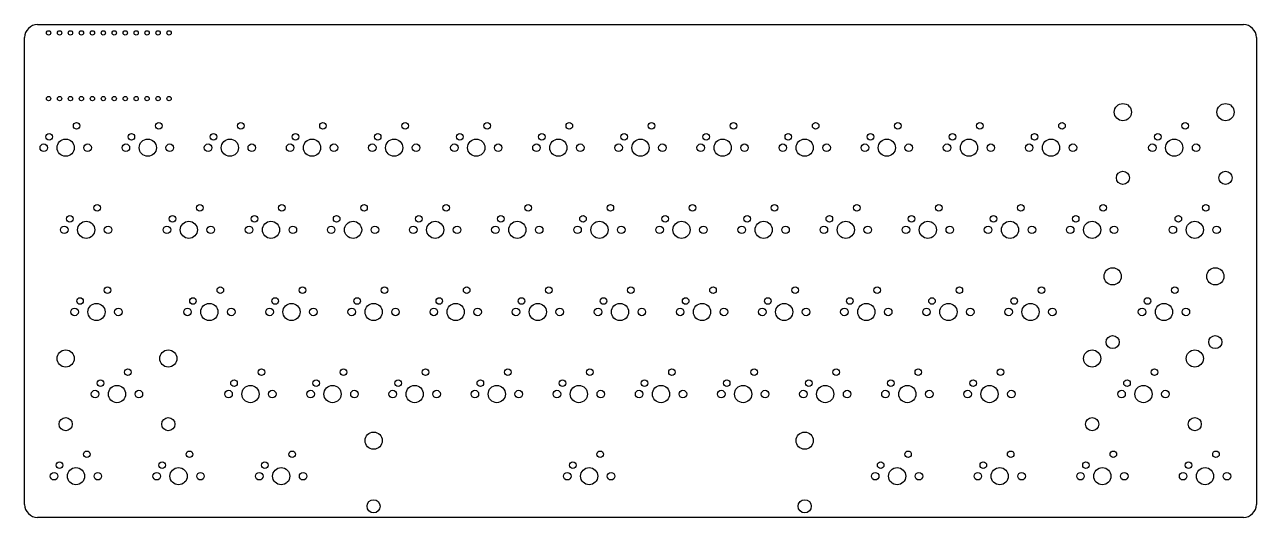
# Model space of a CAD drawing. Extents: x 16 to 302, y -135 to -21.
import ezdxf

# ---------------------------------------------------------------- set-up
doc = ezdxf.new("R2010")
doc.units = 0
doc.layers.get('0').update_dxf_attribs({"linetype": 'continuous'})

# ---------------------------------------------------------------- blocks, each defined once
blk = doc.blocks.new('FACEFEAT')
at = {"color": 0}
for p, q in [((18.875, -20.6375), (298.625, -20.6375)), ((15.875, -131.9375), (15.875, -23.6375)), ((301.625, -23.6375), (301.625, -131.9375)), ((298.625, -134.9375), (18.875, -134.9375))]:
    blk.add_line(p, q, dxfattribs=at)
for centre, radius in [((21.43125, -22.5425), 0.5), ((23.97125, -22.5425), 0.5), ((26.51125, -22.5425), 0.5), ((29.05125, -22.5425), 0.5), ((31.59125, -22.5425), 0.5), ((34.13125, -22.5425), 0.5), ((36.67125, -22.5425), 0.5), ((39.21125, -22.5425), 0.5), ((41.75125, -22.5425), 0.5), ((44.29125, -22.5425), 0.5), ((46.83125, -22.5425), 0.5), ((49.37125, -22.5425), 0.5), ((21.43125, -37.7825), 0.5), ((23.97125, -37.7825), 0.5), ((26.51125, -37.7825), 0.5), ((29.05125, -37.7825), 0.5), ((31.59125, -37.7825), 0.5), ((34.13125, -37.7825), 0.5), ((36.67125, -37.7825), 0.5), ((39.21125, -37.7825), 0.5), ((41.75125, -37.7825), 0.5), ((44.29125, -37.7825), 0.5), ((46.83125, -37.7825), 0.5), ((49.37125, -37.7825), 0.5), ((270.664672, -40.933019), 1.9939), ((294.477174, -40.933019), 1.9939), ((27.935923, -44.108019), 0.762), ((46.985923, -44.108019), 0.762), ((66.035923, -44.108019), 0.762), ((85.085923, -44.108019), 0.762), ((104.135923, -44.108019), 0.762), ((123.185923, -44.108019), 0.762), ((142.235923, -44.108019), 0.762), ((161.285923, -44.108019), 0.762), ((180.335923, -44.108019), 0.762), ((199.385923, -44.108019), 0.762), ((218.435923, -44.108019), 0.762), ((237.485923, -44.108019), 0.762), ((256.535923, -44.108019), 0.762), ((285.110923, -44.108019), 0.762), ((20.315923, -49.188019), 0.875), ((21.585923, -46.648019), 0.762), ((25.395923, -49.188019), 1.9939), ((30.475923, -49.188019), 0.875), ((39.365923, -49.188019), 0.875), ((40.635923, -46.648019), 0.762), ((44.445923, -49.188019), 1.9939), ((49.525923, -49.188019), 0.875), ((58.415923, -49.188019), 0.875), ((59.685923, -46.648019), 0.762), ((63.495923, -49.188019), 1.9939), ((68.575923, -49.188019), 0.875), ((77.465923, -49.188019), 0.875), ((78.735923, -46.648019), 0.762), ((82.545923, -49.188019), 1.9939), ((87.625923, -49.188019), 0.875), ((96.515923, -49.188019), 0.875), ((97.785923, -46.648019), 0.762), ((101.595923, -49.188019), 1.9939), ((106.675923, -49.188019), 0.875), ((115.565923, -49.188019), 0.875), ((116.835923, -46.648019), 0.762), ((120.645923, -49.188019), 1.9939), ((125.725923, -49.188019), 0.875), ((134.615923, -49.188019), 0.875), ((135.885923, -46.648019), 0.762), ((139.695923, -49.188019), 1.9939), ((144.775923, -49.188019), 0.875), ((153.665923, -49.188019), 0.875), ((154.935923, -46.648019), 0.762), ((158.745923, -49.188019), 1.9939), ((163.825923, -49.188019), 0.875), ((172.715923, -49.188019), 0.875), ((173.985923, -46.648019), 0.762), ((177.795923, -49.188019), 1.9939), ((182.875923, -49.188019), 0.875), ((191.765923, -49.188019), 0.875), ((193.035923, -46.648019), 0.762), ((196.845923, -49.188019), 1.9939), ((201.925923, -49.188019), 0.875), ((210.815923, -49.188019), 0.875), ((212.085923, -46.648019), 0.762), ((215.895923, -49.188019), 1.9939), ((220.975923, -49.188019), 0.875), ((229.865923, -49.188019), 0.875), ((231.135923, -46.648019), 0.762), ((234.945923, -49.188019), 1.9939), ((240.025923, -49.188019), 0.875), ((248.915923, -49.188019), 0.875), ((250.185923, -46.648019), 0.762), ((253.995923, -49.188019), 1.9939), ((259.075923, -49.188019), 0.875), ((277.490923, -49.188019), 0.875), ((278.760923, -46.648019), 0.762), ((282.570923, -49.188019), 1.9939), ((287.650923, -49.188019), 0.875), ((270.664673, -56.173019), 1.524), ((294.477173, -56.173019), 1.524), ((32.698423, -63.158019), 0.762), ((56.510923, -63.158019), 0.762), ((75.560923, -63.158019), 0.762), ((94.610923, -63.158019), 0.762), ((113.660923, -63.158019), 0.762), ((132.710923, -63.158019), 0.762), ((151.760923, -63.158019), 0.762), ((170.810923, -63.158019), 0.762), ((189.860923, -63.158019), 0.762), ((208.910923, -63.158019), 0.762), ((227.960923, -63.158019), 0.762), ((247.010923, -63.158019), 0.762), ((266.060923, -63.158019), 0.762), ((289.873423, -63.158019), 0.762), ((26.348423, -65.698019), 0.762), ((50.160923, -65.698019), 0.762), ((69.210923, -65.698019), 0.762), ((88.260923, -65.698019), 0.762), ((107.310923, -65.698019), 0.762), ((126.360923, -65.698019), 0.762), ((145.410923, -65.698019), 0.762), ((164.460923, -65.698019), 0.762), ((183.510923, -65.698019), 0.762), ((202.560923, -65.698019), 0.762), ((221.610923, -65.698019), 0.762), ((240.660923, -65.698019), 0.762), ((259.710923, -65.698019), 0.762), ((283.523423, -65.698019), 0.762), ((25.078423, -68.238019), 0.875), ((30.158423, -68.238019), 1.9939), ((35.238423, -68.238019), 0.875), ((48.890923, -68.238019), 0.875), ((53.970923, -68.238019), 1.9939), ((59.050923, -68.238019), 0.875), ((67.940923, -68.238019), 0.875), ((73.020923, -68.238019), 1.9939), ((78.100923, -68.238019), 0.875), ((86.990923, -68.238019), 0.875), ((92.070923, -68.238019), 1.9939), ((97.150923, -68.238019), 0.875), ((106.040923, -68.238019), 0.875), ((111.120923, -68.238019), 1.9939), ((116.200923, -68.238019), 0.875), ((125.090923, -68.238019), 0.875), ((130.170923, -68.238019), 1.9939), ((135.250923, -68.238019), 0.875), ((144.140923, -68.238019), 0.875), ((149.220923, -68.238019), 1.9939), ((154.300923, -68.238019), 0.875), ((163.190923, -68.238019), 0.875), ((168.270923, -68.238019), 1.9939), ((173.350923, -68.238019), 0.875), ((182.240923, -68.238019), 0.875), ((187.320923, -68.238019), 1.9939), ((192.400923, -68.238019), 0.875), ((201.290923, -68.238019), 0.875), ((206.370923, -68.238019), 1.9939), ((211.450923, -68.238019), 0.875), ((220.340923, -68.238019), 0.875), ((225.420923, -68.238019), 1.9939), ((230.500923, -68.238019), 0.875), ((239.390923, -68.238019), 0.875), ((244.470923, -68.238019), 1.9939), ((249.550923, -68.238019), 0.875), ((258.440923, -68.238019), 0.875), ((263.520923, -68.238019), 1.9939), ((268.600923, -68.238019), 0.875), ((282.253423, -68.238019), 0.875), ((287.333423, -68.238019), 1.9939), ((292.413423, -68.238019), 0.875), ((268.283422, -79.033019), 1.9939), ((292.095924, -79.033019), 1.9939), ((35.079673, -82.208019), 0.762), ((61.273423, -82.208019), 0.762), ((80.323423, -82.208019), 0.762), ((99.373423, -82.208019), 0.762), ((118.423423, -82.208019), 0.762), ((137.473423, -82.208019), 0.762), ((156.523423, -82.208019), 0.762), ((175.573423, -82.208019), 0.762), ((194.623423, -82.208019), 0.762), ((213.673423, -82.208019), 0.762), ((232.723423, -82.208019), 0.762), ((251.773423, -82.208019), 0.762), ((282.729673, -82.208019), 0.762), ((28.729673, -84.748019), 0.762), ((32.539673, -87.288019), 1.9939), ((54.923423, -84.748019), 0.762), ((58.733423, -87.288019), 1.9939), ((73.973423, -84.748019), 0.762), ((77.783423, -87.288019), 1.9939), ((93.023423, -84.748019), 0.762), ((96.833423, -87.288019), 1.9939), ((112.073423, -84.748019), 0.762), ((115.883423, -87.288019), 1.9939), ((131.123423, -84.748019), 0.762), ((134.933423, -87.288019), 1.9939), ((150.173423, -84.748019), 0.762), ((153.983423, -87.288019), 1.9939), ((169.223423, -84.748019), 0.762), ((173.033423, -87.288019), 1.9939), ((188.273423, -84.748019), 0.762), ((192.083423, -87.288019), 1.9939), ((207.323423, -84.748019), 0.762), ((211.133423, -87.288019), 1.9939), ((226.373423, -84.748019), 0.762), ((230.183423, -87.288019), 1.9939), ((245.423423, -84.748019), 0.762), ((249.233423, -87.288019), 1.9939), ((276.379673, -84.748019), 0.762), ((280.189673, -87.288019), 1.9939), ((27.459673, -87.288019), 0.875), ((37.619673, -87.288019), 0.875), ((53.653423, -87.288019), 0.875), ((63.813423, -87.288019), 0.875), ((72.703423, -87.288019), 0.875), ((82.863423, -87.288019), 0.875), ((91.753423, -87.288019), 0.875), ((101.913423, -87.288019), 0.875), ((110.803423, -87.288019), 0.875), ((120.963423, -87.288019), 0.875), ((129.853423, -87.288019), 0.875), ((140.013423, -87.288019), 0.875), ((148.903423, -87.288019), 0.875), ((159.063423, -87.288019), 0.875), ((167.953423, -87.288019), 0.875), ((178.113423, -87.288019), 0.875), ((187.003423, -87.288019), 0.875), ((197.163423, -87.288019), 0.875), ((206.053423, -87.288019), 0.875), ((216.213423, -87.288019), 0.875), ((225.103423, -87.288019), 0.875), ((235.263423, -87.288019), 0.875), ((244.153423, -87.288019), 0.875), ((254.313423, -87.288019), 0.875), ((275.109673, -87.288019), 0.875), ((285.269673, -87.288019), 0.875), ((268.283423, -94.273019), 1.524), ((292.095923, -94.273019), 1.524), ((25.395922, -98.083019), 1.9939), ((49.208424, -98.083019), 1.9939), ((263.520922, -98.083019), 1.9939), ((287.333424, -98.083019), 1.9939), ((39.842173, -101.258019), 0.762), ((70.798423, -101.258019), 0.762), ((89.848423, -101.258019), 0.762), ((108.898423, -101.258019), 0.762), ((127.948423, -101.258019), 0.762), ((146.998423, -101.258019), 0.762), ((166.048423, -101.258019), 0.762), ((185.098423, -101.258019), 0.762), ((204.148423, -101.258019), 0.762), ((223.198423, -101.258019), 0.762), ((242.248423, -101.258019), 0.762), ((277.967173, -101.258019), 0.762), ((32.222173, -106.338019), 0.875), ((33.492173, -103.798019), 0.762), ((37.302173, -106.338019), 1.9939), ((42.382173, -106.338019), 0.875), ((63.178423, -106.338019), 0.875), ((64.448423, -103.798019), 0.762), ((68.258423, -106.338019), 1.9939), ((73.338423, -106.338019), 0.875), ((82.228423, -106.338019), 0.875), ((83.498423, -103.798019), 0.762), ((87.308423, -106.338019), 1.9939), ((92.388423, -106.338019), 0.875), ((101.278423, -106.338019), 0.875), ((102.548423, -103.798019), 0.762), ((106.358423, -106.338019), 1.9939), ((111.438423, -106.338019), 0.875), ((120.328423, -106.338019), 0.875), ((121.598423, -103.798019), 0.762), ((125.408423, -106.338019), 1.9939), ((130.488423, -106.338019), 0.875), ((139.378423, -106.338019), 0.875), ((140.648423, -103.798019), 0.762), ((144.458423, -106.338019), 1.9939), ((149.538423, -106.338019), 0.875), ((158.428423, -106.338019), 0.875), ((159.698423, -103.798019), 0.762), ((163.508423, -106.338019), 1.9939), ((168.588423, -106.338019), 0.875), ((177.478423, -106.338019), 0.875), ((178.748423, -103.798019), 0.762), ((182.558423, -106.338019), 1.9939), ((187.638423, -106.338019), 0.875), ((196.528423, -106.338019), 0.875), ((197.798423, -103.798019), 0.762), ((201.608423, -106.338019), 1.9939), ((206.688423, -106.338019), 0.875), ((215.578423, -106.338019), 0.875), ((216.848423, -103.798019), 0.762), ((220.658423, -106.338019), 1.9939), ((225.738423, -106.338019), 0.875), ((234.628423, -106.338019), 0.875), ((235.898423, -103.798019), 0.762), ((239.708423, -106.338019), 1.9939), ((244.788423, -106.338019), 0.875), ((270.347173, -106.338019), 0.875), ((271.617173, -103.798019), 0.762), ((275.427173, -106.338019), 1.9939), ((280.507173, -106.338019), 0.875), ((25.395923, -113.323019), 1.524), ((49.208423, -113.323019), 1.524), ((263.520923, -113.323019), 1.524), ((287.333423, -113.323019), 1.524), ((96.833423, -117.133019), 1.9939), ((196.845923, -117.133019), 1.9939), ((30.317173, -120.308019), 0.762), ((54.129673, -120.308019), 0.762), ((77.942173, -120.308019), 0.762), ((149.379673, -120.308019), 0.762), ((220.817173, -120.308019), 0.762), ((244.629673, -120.308019), 0.762), ((268.442173, -120.308019), 0.762), ((292.254673, -120.308019), 0.762), ((23.967173, -122.848019), 0.762), ((47.779673, -122.848019), 0.762), ((71.592173, -122.848019), 0.762), ((143.029673, -122.848019), 0.762), ((214.467173, -122.848019), 0.762), ((238.279673, -122.848019), 0.762), ((262.092173, -122.848019), 0.762), ((285.904673, -122.848019), 0.762), ((22.697173, -125.388019), 0.875), ((27.777173, -125.388019), 1.9939), ((32.857173, -125.388019), 0.875), ((46.509673, -125.388019), 0.875), ((51.589673, -125.388019), 1.9939), ((56.669673, -125.388019), 0.875), ((70.322173, -125.388019), 0.875), ((75.402173, -125.388019), 1.9939), ((80.482173, -125.388019), 0.875), ((141.759673, -125.388019), 0.875), ((146.839673, -125.388019), 1.9939), ((151.919673, -125.388019), 0.875), ((213.197173, -125.388019), 0.875), ((218.277173, -125.388019), 1.9939), ((223.357173, -125.388019), 0.875), ((237.009673, -125.388019), 0.875), ((242.089673, -125.388019), 1.9939), ((247.169673, -125.388019), 0.875), ((260.822173, -125.388019), 0.875), ((265.902173, -125.388019), 1.9939), ((270.982173, -125.388019), 0.875), ((284.634673, -125.388019), 0.875), ((289.714673, -125.388019), 1.9939), ((294.794673, -125.388019), 0.875), ((96.833423, -132.373018), 1.524), ((196.845923, -132.373018), 1.524)]:
    blk.add_circle(centre, radius, dxfattribs=at)
for centre, start, end in [((18.875001, -23.637501), 90.0000224, 179.99997759), ((298.624999, -23.637501), 0.00002241, 89.9999776), ((18.875001, -131.937499), -179.99997759, -90.0000224), ((298.624999, -131.937499), -89.9999776, -0.00002241)]:
    blk.add_arc(centre, 3.000001, start, end, dxfattribs=at)

msp = doc.modelspace()

# ---------------------------------------------------------------- block references
at = {"color": 0}
msp.add_blockref('FACEFEAT', (0, 0), dxfattribs=at)

doc.saveas('drawing.dxf')
